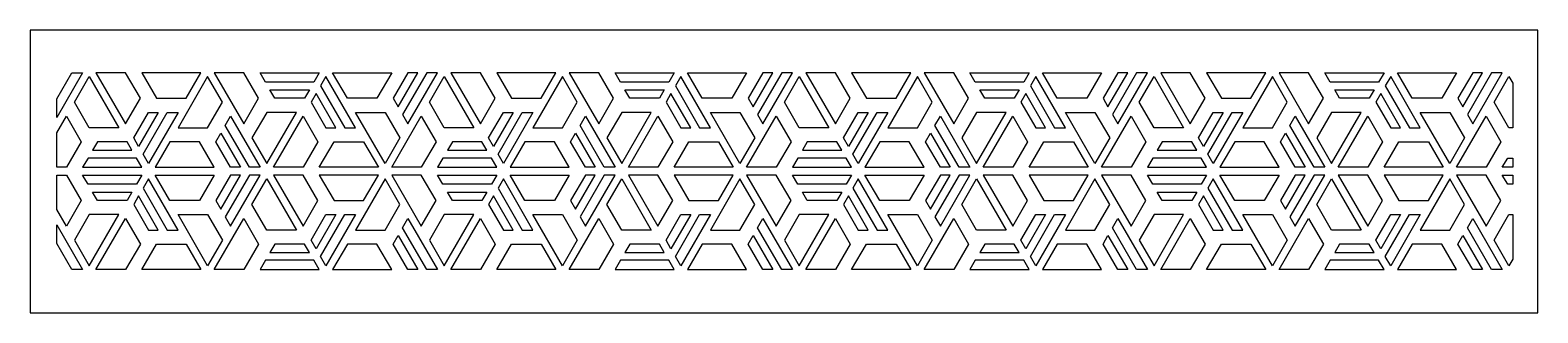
# Model space of a CAD drawing. Header units: millimetres. Extents: x 148 to 1052, y 65 to 235.
import ezdxf

# ---------------------------------------------------------------- set-up
doc = ezdxf.new("R2010")
doc.units = ezdxf.units.MM
doc.layers.get('0').update_dxf_attribs({"linetype": 'CONTINUOUS'})

msp = doc.modelspace()

# ---------------------------------------------------------------- linework, layer by layer
at = {"color": 7}
for points in [[(147.5, 65), (1052.5, 65), (1052.5, 235), (147.5, 235), (147.5, 65)], [(172.551216, 209.390599), (179.007042, 209.390599), (163.5, 182.531615), (163.5, 193.713433), (172.551216, 209.390599)], [(187.007042, 209.390599), (204.760562, 178.640599), (213.637323, 194.015599), (204.760562, 209.390599), (187.007042, 209.390599)], [(250.021125, 209.390599), (214.514083, 209.390599), (223.390843, 194.015599), (241.144364, 194.015599), (250.021125, 209.390599)], [(258.021125, 209.390599), (275.774645, 178.640599), (284.651406, 194.015599), (275.774645, 209.390599), (258.021125, 209.390599)], [(288.756079, 203.79969), (285.528166, 209.390599), (321.035208, 209.390599), (317.807295, 203.79969), (288.756079, 203.79969)], [(329.035208, 209.390599), (364.542249, 209.390599), (355.665489, 194.015599), (337.911968, 194.015599), (329.035208, 209.390599)], [(380.21361, 209.390599), (374.29577, 209.390599), (365.41901, 194.015599), (368.37793, 188.890599), (380.21361, 209.390599)], [(371.067857, 184.231508), (374.29577, 178.640599), (392.049291, 209.390599), (385.593465, 209.390599), (371.067857, 184.231508)], [(400.049291, 209.390599), (417.802812, 178.640599), (426.679572, 194.015599), (417.802812, 209.390599), (400.049291, 209.390599)], [(463.063374, 209.390599), (427.556332, 209.390599), (436.433093, 194.015599), (454.186614, 194.015599), (463.063374, 209.390599)], [(471.063374, 209.390599), (488.816895, 178.640599), (497.693655, 194.015599), (488.816895, 209.390599), (471.063374, 209.390599)], [(501.798328, 203.79969), (498.570416, 209.390599), (534.077457, 209.390599), (530.849544, 203.79969), (501.798328, 203.79969)], [(542.077457, 209.390599), (577.584499, 209.390599), (568.707738, 194.015599), (550.954217, 194.015599), (542.077457, 209.390599)], [(593.25586, 209.390599), (587.338019, 209.390599), (578.461259, 194.015599), (581.420179, 188.890599), (593.25586, 209.390599)], [(584.110107, 184.231508), (587.338019, 178.640599), (605.09154, 209.390599), (598.635714, 209.390599), (584.110107, 184.231508)], [(613.09154, 209.390599), (630.845061, 178.640599), (639.721821, 194.015599), (630.845061, 209.390599), (613.09154, 209.390599)], [(676.105623, 209.390599), (640.598582, 209.390599), (649.475342, 194.015599), (667.228863, 194.015599), (676.105623, 209.390599)], [(684.105623, 209.390599), (701.859144, 178.640599), (710.735904, 194.015599), (701.859144, 209.390599), (684.105623, 209.390599)], [(714.840578, 203.79969), (711.612665, 209.390599), (747.119706, 209.390599), (743.891794, 203.79969), (714.840578, 203.79969)], [(755.119706, 209.390599), (790.626748, 209.390599), (781.749988, 194.015599), (763.996467, 194.015599), (755.119706, 209.390599)], [(806.298109, 209.390599), (800.380269, 209.390599), (791.503508, 194.015599), (794.462429, 188.890599), (806.298109, 209.390599)], [(797.152356, 184.231508), (800.380269, 178.640599), (818.13379, 209.390599), (811.677964, 209.390599), (797.152356, 184.231508)], [(826.13379, 209.390599), (843.88731, 178.640599), (852.764071, 194.015599), (843.88731, 209.390599), (826.13379, 209.390599)], [(889.147873, 209.390599), (853.640831, 209.390599), (862.517591, 194.015599), (880.271112, 194.015599), (889.147873, 209.390599)], [(897.147873, 209.390599), (914.901393, 178.640599), (923.778154, 194.015599), (914.901393, 209.390599), (897.147873, 209.390599)], [(927.882827, 203.79969), (924.654914, 209.390599), (960.161956, 209.390599), (956.934043, 203.79969), (927.882827, 203.79969)], [(968.161956, 209.390599), (1003.668997, 209.390599), (994.792237, 194.015599), (977.038716, 194.015599), (968.161956, 209.390599)], [(1019.340358, 209.390599), (1013.422518, 209.390599), (1004.545758, 194.015599), (1007.504678, 188.890599), (1019.340358, 209.390599)], [(1010.194605, 184.231508), (1013.422518, 178.640599), (1031.176039, 209.390599), (1024.720213, 209.390599), (1010.194605, 184.231508)], [(183.007042, 207.081198), (200.760562, 176.331198), (183.007042, 176.331198), (174.130281, 191.706198), (183.007042, 207.081198)], [(254.021125, 207.081198), (236.267604, 176.331198), (254.021125, 176.331198), (262.897885, 191.706198), (254.021125, 207.081198)], [(315.117368, 199.140599), (312.158447, 194.015599), (294.404927, 194.015599), (291.446006, 199.140599), (315.117368, 199.140599)], [(336.332903, 176.331198), (342.788729, 176.331198), (325.035208, 207.081198), (321.807295, 201.490289), (336.332903, 176.331198)], [(396.049291, 207.081198), (413.802812, 176.331198), (396.049291, 176.331198), (387.17253, 191.706198), (396.049291, 207.081198)], [(467.063374, 207.081198), (449.309853, 176.331198), (467.063374, 176.331198), (475.940134, 191.706198), (467.063374, 207.081198)], [(528.159617, 199.140599), (525.200697, 194.015599), (507.447176, 194.015599), (504.488256, 199.140599), (528.159617, 199.140599)], [(549.375152, 176.331198), (555.830978, 176.331198), (538.077457, 207.081198), (534.849544, 201.490289), (549.375152, 176.331198)], [(609.09154, 207.081198), (626.845061, 176.331198), (609.09154, 176.331198), (600.21478, 191.706198), (609.09154, 207.081198)], [(680.105623, 207.081198), (662.352103, 176.331198), (680.105623, 176.331198), (688.982384, 191.706198), (680.105623, 207.081198)], [(741.201866, 199.140599), (738.242946, 194.015599), (720.489425, 194.015599), (717.530505, 199.140599), (741.201866, 199.140599)], [(762.417401, 176.331198), (768.873227, 176.331198), (751.119706, 207.081198), (747.891794, 201.490289), (762.417401, 176.331198)], [(822.13379, 207.081198), (839.88731, 176.331198), (822.13379, 176.331198), (813.257029, 191.706198), (822.13379, 207.081198)], [(893.147873, 207.081198), (875.394352, 176.331198), (893.147873, 176.331198), (902.024633, 191.706198), (893.147873, 207.081198)], [(954.244116, 199.140599), (951.285195, 194.015599), (933.531675, 194.015599), (930.572754, 199.140599), (954.244116, 199.140599)], [(975.459651, 176.331198), (981.915477, 176.331198), (964.161956, 207.081198), (960.934043, 201.490289), (975.459651, 176.331198)], [(1037.5, 203.055979), (1037.5, 176.331198), (1035.176039, 176.331198), (1026.299278, 191.706198), (1035.176039, 207.081198), (1037.5, 203.055979)], [(319.117368, 196.831198), (316.158447, 191.706198), (325.035208, 176.331198), (330.953048, 176.331198), (319.117368, 196.831198)], [(532.159617, 196.831198), (529.200697, 191.706198), (538.077457, 176.331198), (543.995297, 176.331198), (532.159617, 196.831198)], [(745.201866, 196.831198), (742.242946, 191.706198), (751.119706, 176.331198), (757.037547, 176.331198), (745.201866, 196.831198)], [(958.244116, 196.831198), (955.285195, 191.706198), (964.161956, 176.331198), (970.079796, 176.331198), (958.244116, 196.831198)], [(169.253521, 183.259401), (178.130281, 167.884401), (169.253521, 152.509401), (163.5, 152.509401), (163.5, 173.294011), (169.253521, 183.259401)], [(212.596243, 165.068802), (209.637323, 170.193802), (218.514083, 185.568802), (224.431923, 185.568802), (212.596243, 165.068802)], [(229.811778, 185.568802), (236.267604, 185.568802), (218.514083, 154.818802), (215.28617, 160.409711), (229.811778, 185.568802)], [(264.546733, 177.668492), (267.774645, 183.259401), (285.528166, 152.509401), (279.07234, 152.509401), (264.546733, 177.668492)], [(289.528166, 154.818802), (307.281687, 185.568802), (289.528166, 185.568802), (280.651406, 170.193802), (289.528166, 154.818802)], [(293.528166, 152.509401), (311.281687, 183.259401), (320.158447, 167.884401), (311.281687, 152.509401), (293.528166, 152.509401)], [(360.542249, 154.818802), (342.788729, 185.568802), (360.542249, 185.568802), (369.41901, 170.193802), (360.542249, 154.818802)], [(364.542249, 152.509401), (382.29577, 183.259401), (391.17253, 167.884401), (382.29577, 152.509401), (364.542249, 152.509401)], [(425.638492, 165.068802), (422.679572, 170.193802), (431.556332, 185.568802), (437.474173, 185.568802), (425.638492, 165.068802)], [(442.854027, 185.568802), (449.309853, 185.568802), (431.556332, 154.818802), (428.32842, 160.409711), (442.854027, 185.568802)], [(477.588982, 177.668492), (480.816895, 183.259401), (498.570416, 152.509401), (492.11459, 152.509401), (477.588982, 177.668492)], [(502.570416, 154.818802), (520.323936, 185.568802), (502.570416, 185.568802), (493.693655, 170.193802), (502.570416, 154.818802)], [(506.570416, 152.509401), (524.323936, 183.259401), (533.200697, 167.884401), (524.323936, 152.509401), (506.570416, 152.509401)], [(573.584499, 154.818802), (555.830978, 185.568802), (573.584499, 185.568802), (582.461259, 170.193802), (573.584499, 154.818802)], [(577.584499, 152.509401), (595.338019, 183.259401), (604.21478, 167.884401), (595.338019, 152.509401), (577.584499, 152.509401)], [(638.680742, 165.068802), (635.721821, 170.193802), (644.598582, 185.568802), (650.516422, 185.568802), (638.680742, 165.068802)], [(655.896277, 185.568802), (662.352103, 185.568802), (644.598582, 154.818802), (641.370669, 160.409711), (655.896277, 185.568802)], [(690.631231, 177.668492), (693.859144, 183.259401), (711.612665, 152.509401), (705.156839, 152.509401), (690.631231, 177.668492)], [(715.612665, 154.818802), (733.366186, 185.568802), (715.612665, 185.568802), (706.735904, 170.193802), (715.612665, 154.818802)], [(719.612665, 152.509401), (737.366186, 183.259401), (746.242946, 167.884401), (737.366186, 152.509401), (719.612665, 152.509401)], [(786.626748, 154.818802), (768.873227, 185.568802), (786.626748, 185.568802), (795.503508, 170.193802), (786.626748, 154.818802)], [(790.626748, 152.509401), (808.380269, 183.259401), (817.257029, 167.884401), (808.380269, 152.509401), (790.626748, 152.509401)], [(851.722991, 165.068802), (848.764071, 170.193802), (857.640831, 185.568802), (863.558671, 185.568802), (851.722991, 165.068802)], [(868.938526, 185.568802), (875.394352, 185.568802), (857.640831, 154.818802), (854.412918, 160.409711), (868.938526, 185.568802)], [(903.673481, 177.668492), (906.901393, 183.259401), (924.654914, 152.509401), (918.199088, 152.509401), (903.673481, 177.668492)], [(928.654914, 154.818802), (946.408435, 185.568802), (928.654914, 185.568802), (919.778154, 170.193802), (928.654914, 154.818802)], [(932.654914, 152.509401), (950.408435, 183.259401), (959.285195, 167.884401), (950.408435, 152.509401), (932.654914, 152.509401)], [(999.668997, 154.818802), (981.915477, 185.568802), (999.668997, 185.568802), (1008.545758, 170.193802), (999.668997, 154.818802)], [(1003.668997, 152.509401), (1021.422518, 183.259401), (1030.299278, 167.884401), (1021.422518, 152.509401), (1003.668997, 152.509401)], [(273.692486, 152.509401), (267.774645, 152.509401), (258.897885, 167.884401), (261.856805, 173.009401), (273.692486, 152.509401)], [(486.734735, 152.509401), (480.816895, 152.509401), (471.940134, 167.884401), (474.899055, 173.009401), (486.734735, 152.509401)], [(699.776984, 152.509401), (693.859144, 152.509401), (684.982384, 167.884401), (687.941304, 173.009401), (699.776984, 152.509401)], [(912.819234, 152.509401), (906.901393, 152.509401), (898.024633, 167.884401), (900.983553, 173.009401), (912.819234, 152.509401)], [(208.596243, 162.759401), (205.637323, 167.884401), (187.883802, 167.884401), (184.924882, 162.759401), (208.596243, 162.759401)], [(222.514083, 152.509401), (258.021125, 152.509401), (249.144364, 167.884401), (231.390843, 167.884401), (222.514083, 152.509401)], [(356.542249, 152.509401), (321.035208, 152.509401), (329.911968, 167.884401), (347.665489, 167.884401), (356.542249, 152.509401)], [(421.638492, 162.759401), (418.679572, 167.884401), (400.926051, 167.884401), (397.967131, 162.759401), (421.638492, 162.759401)], [(435.556332, 152.509401), (471.063374, 152.509401), (462.186614, 167.884401), (444.433093, 167.884401), (435.556332, 152.509401)], [(569.584499, 152.509401), (534.077457, 152.509401), (542.954217, 167.884401), (560.707738, 167.884401), (569.584499, 152.509401)], [(634.680742, 162.759401), (631.721821, 167.884401), (613.968301, 167.884401), (611.00938, 162.759401), (634.680742, 162.759401)], [(648.598582, 152.509401), (684.105623, 152.509401), (675.228863, 167.884401), (657.475342, 167.884401), (648.598582, 152.509401)], [(782.626748, 152.509401), (747.119706, 152.509401), (755.996467, 167.884401), (773.749988, 167.884401), (782.626748, 152.509401)], [(847.722991, 162.759401), (844.764071, 167.884401), (827.01055, 167.884401), (824.05163, 162.759401), (847.722991, 162.759401)], [(861.640831, 152.509401), (897.147873, 152.509401), (888.271112, 167.884401), (870.517591, 167.884401), (861.640831, 152.509401)], [(995.668997, 152.509401), (960.161956, 152.509401), (969.038716, 167.884401), (986.792237, 167.884401), (995.668997, 152.509401)], [(182.234954, 158.10031), (179.007042, 152.509401), (214.514083, 152.509401), (211.28617, 158.10031), (182.234954, 158.10031)], [(395.277204, 158.10031), (392.049291, 152.509401), (427.556332, 152.509401), (424.32842, 158.10031), (395.277204, 158.10031)], [(608.319453, 158.10031), (605.09154, 152.509401), (640.598582, 152.509401), (637.370669, 158.10031), (608.319453, 158.10031)], [(821.361702, 158.10031), (818.13379, 152.509401), (853.640831, 152.509401), (850.412918, 158.10031), (821.361702, 158.10031)], [(1031.176039, 152.509401), (1034.403952, 158.10031), (1037.5, 158.10031), (1037.5, 152.509401), (1031.176039, 152.509401)], [(169.253521, 147.890599), (178.130281, 132.515599), (169.253521, 117.140599), (163.5, 127.105989), (163.5, 147.890599), (169.253521, 147.890599)], [(182.234954, 142.29969), (179.007042, 147.890599), (214.514083, 147.890599), (211.28617, 142.29969), (182.234954, 142.29969)], [(229.811778, 114.831198), (236.267604, 114.831198), (218.514083, 145.581198), (215.28617, 139.990289), (229.811778, 114.831198)], [(222.514083, 147.890599), (258.021125, 147.890599), (249.144364, 132.515599), (231.390843, 132.515599), (222.514083, 147.890599)], [(273.692486, 147.890599), (267.774645, 147.890599), (258.897885, 132.515599), (261.856805, 127.390599), (273.692486, 147.890599)], [(264.546733, 122.731508), (267.774645, 117.140599), (285.528166, 147.890599), (279.07234, 147.890599), (264.546733, 122.731508)], [(289.528166, 145.581198), (307.281687, 114.831198), (289.528166, 114.831198), (280.651406, 130.206198), (289.528166, 145.581198)], [(293.528166, 147.890599), (311.281687, 117.140599), (320.158447, 132.515599), (311.281687, 147.890599), (293.528166, 147.890599)], [(356.542249, 147.890599), (321.035208, 147.890599), (329.911968, 132.515599), (347.665489, 132.515599), (356.542249, 147.890599)], [(360.542249, 145.581198), (342.788729, 114.831198), (360.542249, 114.831198), (369.41901, 130.206198), (360.542249, 145.581198)], [(364.542249, 147.890599), (382.29577, 117.140599), (391.17253, 132.515599), (382.29577, 147.890599), (364.542249, 147.890599)], [(395.277204, 142.29969), (392.049291, 147.890599), (427.556332, 147.890599), (424.32842, 142.29969), (395.277204, 142.29969)], [(442.854027, 114.831198), (449.309853, 114.831198), (431.556332, 145.581198), (428.32842, 139.990289), (442.854027, 114.831198)], [(435.556332, 147.890599), (471.063374, 147.890599), (462.186614, 132.515599), (444.433093, 132.515599), (435.556332, 147.890599)], [(486.734735, 147.890599), (480.816895, 147.890599), (471.940134, 132.515599), (474.899055, 127.390599), (486.734735, 147.890599)], [(477.588982, 122.731508), (480.816895, 117.140599), (498.570416, 147.890599), (492.11459, 147.890599), (477.588982, 122.731508)], [(502.570416, 145.581198), (520.323936, 114.831198), (502.570416, 114.831198), (493.693655, 130.206198), (502.570416, 145.581198)], [(506.570416, 147.890599), (524.323936, 117.140599), (533.200697, 132.515599), (524.323936, 147.890599), (506.570416, 147.890599)], [(569.584499, 147.890599), (534.077457, 147.890599), (542.954217, 132.515599), (560.707738, 132.515599), (569.584499, 147.890599)], [(573.584499, 145.581198), (555.830978, 114.831198), (573.584499, 114.831198), (582.461259, 130.206198), (573.584499, 145.581198)], [(577.584499, 147.890599), (595.338019, 117.140599), (604.21478, 132.515599), (595.338019, 147.890599), (577.584499, 147.890599)], [(608.319453, 142.29969), (605.09154, 147.890599), (640.598582, 147.890599), (637.370669, 142.29969), (608.319453, 142.29969)], [(655.896277, 114.831198), (662.352103, 114.831198), (644.598582, 145.581198), (641.370669, 139.990289), (655.896277, 114.831198)], [(648.598582, 147.890599), (684.105623, 147.890599), (675.228863, 132.515599), (657.475342, 132.515599), (648.598582, 147.890599)], [(699.776984, 147.890599), (693.859144, 147.890599), (684.982384, 132.515599), (687.941304, 127.390599), (699.776984, 147.890599)], [(690.631231, 122.731508), (693.859144, 117.140599), (711.612665, 147.890599), (705.156839, 147.890599), (690.631231, 122.731508)], [(715.612665, 145.581198), (733.366186, 114.831198), (715.612665, 114.831198), (706.735904, 130.206198), (715.612665, 145.581198)], [(719.612665, 147.890599), (737.366186, 117.140599), (746.242946, 132.515599), (737.366186, 147.890599), (719.612665, 147.890599)], [(782.626748, 147.890599), (747.119706, 147.890599), (755.996467, 132.515599), (773.749988, 132.515599), (782.626748, 147.890599)], [(786.626748, 145.581198), (768.873227, 114.831198), (786.626748, 114.831198), (795.503508, 130.206198), (786.626748, 145.581198)], [(790.626748, 147.890599), (808.380269, 117.140599), (817.257029, 132.515599), (808.380269, 147.890599), (790.626748, 147.890599)], [(821.361702, 142.29969), (818.13379, 147.890599), (853.640831, 147.890599), (850.412918, 142.29969), (821.361702, 142.29969)], [(868.938526, 114.831198), (875.394352, 114.831198), (857.640831, 145.581198), (854.412918, 139.990289), (868.938526, 114.831198)], [(861.640831, 147.890599), (897.147873, 147.890599), (888.271112, 132.515599), (870.517591, 132.515599), (861.640831, 147.890599)], [(912.819234, 147.890599), (906.901393, 147.890599), (898.024633, 132.515599), (900.983553, 127.390599), (912.819234, 147.890599)], [(903.673481, 122.731508), (906.901393, 117.140599), (924.654914, 147.890599), (918.199088, 147.890599), (903.673481, 122.731508)], [(928.654914, 145.581198), (946.408435, 114.831198), (928.654914, 114.831198), (919.778154, 130.206198), (928.654914, 145.581198)], [(932.654914, 147.890599), (950.408435, 117.140599), (959.285195, 132.515599), (950.408435, 147.890599), (932.654914, 147.890599)], [(995.668997, 147.890599), (960.161956, 147.890599), (969.038716, 132.515599), (986.792237, 132.515599), (995.668997, 147.890599)], [(999.668997, 145.581198), (981.915477, 114.831198), (999.668997, 114.831198), (1008.545758, 130.206198), (999.668997, 145.581198)], [(1003.668997, 147.890599), (1021.422518, 117.140599), (1030.299278, 132.515599), (1021.422518, 147.890599), (1003.668997, 147.890599)], [(1031.176039, 147.890599), (1037.5, 147.890599), (1037.5, 142.29969), (1034.403952, 142.29969), (1031.176039, 147.890599)], [(208.596243, 137.640599), (205.637323, 132.515599), (187.883802, 132.515599), (184.924882, 137.640599), (208.596243, 137.640599)], [(421.638492, 137.640599), (418.679572, 132.515599), (400.926051, 132.515599), (397.967131, 137.640599), (421.638492, 137.640599)], [(634.680742, 137.640599), (631.721821, 132.515599), (613.968301, 132.515599), (611.00938, 137.640599), (634.680742, 137.640599)], [(847.722991, 137.640599), (844.764071, 132.515599), (827.01055, 132.515599), (824.05163, 137.640599), (847.722991, 137.640599)], [(212.596243, 135.331198), (209.637323, 130.206198), (218.514083, 114.831198), (224.431923, 114.831198), (212.596243, 135.331198)], [(425.638492, 135.331198), (422.679572, 130.206198), (431.556332, 114.831198), (437.474173, 114.831198), (425.638492, 135.331198)], [(638.680742, 135.331198), (635.721821, 130.206198), (644.598582, 114.831198), (650.516422, 114.831198), (638.680742, 135.331198)], [(851.722991, 135.331198), (848.764071, 130.206198), (857.640831, 114.831198), (863.558671, 114.831198), (851.722991, 135.331198)], [(179.007042, 91.009401), (172.551216, 91.009401), (163.5, 106.686567), (163.5, 117.868385), (179.007042, 91.009401)], [(183.007042, 93.318802), (200.760562, 124.068802), (183.007042, 124.068802), (174.130281, 108.693802), (183.007042, 93.318802)], [(187.007042, 91.009401), (204.760562, 121.759401), (213.637323, 106.384401), (204.760562, 91.009401), (187.007042, 91.009401)], [(254.021125, 93.318802), (236.267604, 124.068802), (254.021125, 124.068802), (262.897885, 108.693802), (254.021125, 93.318802)], [(258.021125, 91.009401), (275.774645, 121.759401), (284.651406, 106.384401), (275.774645, 91.009401), (258.021125, 91.009401)], [(319.117368, 103.568802), (316.158447, 108.693802), (325.035208, 124.068802), (330.953048, 124.068802), (319.117368, 103.568802)], [(336.332903, 124.068802), (342.788729, 124.068802), (325.035208, 93.318802), (321.807295, 98.909711), (336.332903, 124.068802)], [(371.067857, 116.168492), (374.29577, 121.759401), (392.049291, 91.009401), (385.593465, 91.009401), (371.067857, 116.168492)], [(396.049291, 93.318802), (413.802812, 124.068802), (396.049291, 124.068802), (387.17253, 108.693802), (396.049291, 93.318802)], [(400.049291, 91.009401), (417.802812, 121.759401), (426.679572, 106.384401), (417.802812, 91.009401), (400.049291, 91.009401)], [(467.063374, 93.318802), (449.309853, 124.068802), (467.063374, 124.068802), (475.940134, 108.693802), (467.063374, 93.318802)], [(471.063374, 91.009401), (488.816895, 121.759401), (497.693655, 106.384401), (488.816895, 91.009401), (471.063374, 91.009401)], [(532.159617, 103.568802), (529.200697, 108.693802), (538.077457, 124.068802), (543.995297, 124.068802), (532.159617, 103.568802)], [(549.375152, 124.068802), (555.830978, 124.068802), (538.077457, 93.318802), (534.849544, 98.909711), (549.375152, 124.068802)], [(584.110107, 116.168492), (587.338019, 121.759401), (605.09154, 91.009401), (598.635714, 91.009401), (584.110107, 116.168492)], [(609.09154, 93.318802), (626.845061, 124.068802), (609.09154, 124.068802), (600.21478, 108.693802), (609.09154, 93.318802)], [(613.09154, 91.009401), (630.845061, 121.759401), (639.721821, 106.384401), (630.845061, 91.009401), (613.09154, 91.009401)], [(680.105623, 93.318802), (662.352103, 124.068802), (680.105623, 124.068802), (688.982384, 108.693802), (680.105623, 93.318802)], [(684.105623, 91.009401), (701.859144, 121.759401), (710.735904, 106.384401), (701.859144, 91.009401), (684.105623, 91.009401)], [(745.201866, 103.568802), (742.242946, 108.693802), (751.119706, 124.068802), (757.037547, 124.068802), (745.201866, 103.568802)], [(762.417401, 124.068802), (768.873227, 124.068802), (751.119706, 93.318802), (747.891794, 98.909711), (762.417401, 124.068802)], [(797.152356, 116.168492), (800.380269, 121.759401), (818.13379, 91.009401), (811.677964, 91.009401), (797.152356, 116.168492)], [(822.13379, 93.318802), (839.88731, 124.068802), (822.13379, 124.068802), (813.257029, 108.693802), (822.13379, 93.318802)], [(826.13379, 91.009401), (843.88731, 121.759401), (852.764071, 106.384401), (843.88731, 91.009401), (826.13379, 91.009401)], [(893.147873, 93.318802), (875.394352, 124.068802), (893.147873, 124.068802), (902.024633, 108.693802), (893.147873, 93.318802)], [(897.147873, 91.009401), (914.901393, 121.759401), (923.778154, 106.384401), (914.901393, 91.009401), (897.147873, 91.009401)], [(958.244116, 103.568802), (955.285195, 108.693802), (964.161956, 124.068802), (970.079796, 124.068802), (958.244116, 103.568802)], [(975.459651, 124.068802), (981.915477, 124.068802), (964.161956, 93.318802), (960.934043, 98.909711), (975.459651, 124.068802)], [(1010.194605, 116.168492), (1013.422518, 121.759401), (1031.176039, 91.009401), (1024.720213, 91.009401), (1010.194605, 116.168492)], [(1035.176039, 93.318802), (1026.299278, 108.693802), (1035.176039, 124.068802), (1037.5, 124.068802), (1037.5, 97.344021), (1035.176039, 93.318802)], [(380.21361, 91.009401), (374.29577, 91.009401), (365.41901, 106.384401), (368.37793, 111.509401), (380.21361, 91.009401)], [(593.25586, 91.009401), (587.338019, 91.009401), (578.461259, 106.384401), (581.420179, 111.509401), (593.25586, 91.009401)], [(806.298109, 91.009401), (800.380269, 91.009401), (791.503508, 106.384401), (794.462429, 111.509401), (806.298109, 91.009401)], [(1019.340358, 91.009401), (1013.422518, 91.009401), (1004.545758, 106.384401), (1007.504678, 111.509401), (1019.340358, 91.009401)], [(250.021125, 91.009401), (214.514083, 91.009401), (223.390843, 106.384401), (241.144364, 106.384401), (250.021125, 91.009401)], [(315.117368, 101.259401), (312.158447, 106.384401), (294.404927, 106.384401), (291.446006, 101.259401), (315.117368, 101.259401)], [(329.035208, 91.009401), (364.542249, 91.009401), (355.665489, 106.384401), (337.911968, 106.384401), (329.035208, 91.009401)], [(463.063374, 91.009401), (427.556332, 91.009401), (436.433093, 106.384401), (454.186614, 106.384401), (463.063374, 91.009401)], [(528.159617, 101.259401), (525.200697, 106.384401), (507.447176, 106.384401), (504.488256, 101.259401), (528.159617, 101.259401)], [(542.077457, 91.009401), (577.584499, 91.009401), (568.707738, 106.384401), (550.954217, 106.384401), (542.077457, 91.009401)], [(676.105623, 91.009401), (640.598582, 91.009401), (649.475342, 106.384401), (667.228863, 106.384401), (676.105623, 91.009401)], [(741.201866, 101.259401), (738.242946, 106.384401), (720.489425, 106.384401), (717.530505, 101.259401), (741.201866, 101.259401)], [(755.119706, 91.009401), (790.626748, 91.009401), (781.749988, 106.384401), (763.996467, 106.384401), (755.119706, 91.009401)], [(889.147873, 91.009401), (853.640831, 91.009401), (862.517591, 106.384401), (880.271112, 106.384401), (889.147873, 91.009401)], [(954.244116, 101.259401), (951.285195, 106.384401), (933.531675, 106.384401), (930.572754, 101.259401), (954.244116, 101.259401)], [(968.161956, 91.009401), (1003.668997, 91.009401), (994.792237, 106.384401), (977.038716, 106.384401), (968.161956, 91.009401)], [(288.756079, 96.60031), (285.528166, 91.009401), (321.035208, 91.009401), (317.807295, 96.60031), (288.756079, 96.60031)], [(501.798328, 96.60031), (498.570416, 91.009401), (534.077457, 91.009401), (530.849544, 96.60031), (501.798328, 96.60031)], [(714.840578, 96.60031), (711.612665, 91.009401), (747.119706, 91.009401), (743.891794, 96.60031), (714.840578, 96.60031)], [(927.882827, 96.60031), (924.654914, 91.009401), (960.161956, 91.009401), (956.934043, 96.60031), (927.882827, 96.60031)]]:
    msp.add_lwpolyline(points, close=True, dxfattribs=at)

doc.saveas('drawing.dxf')
